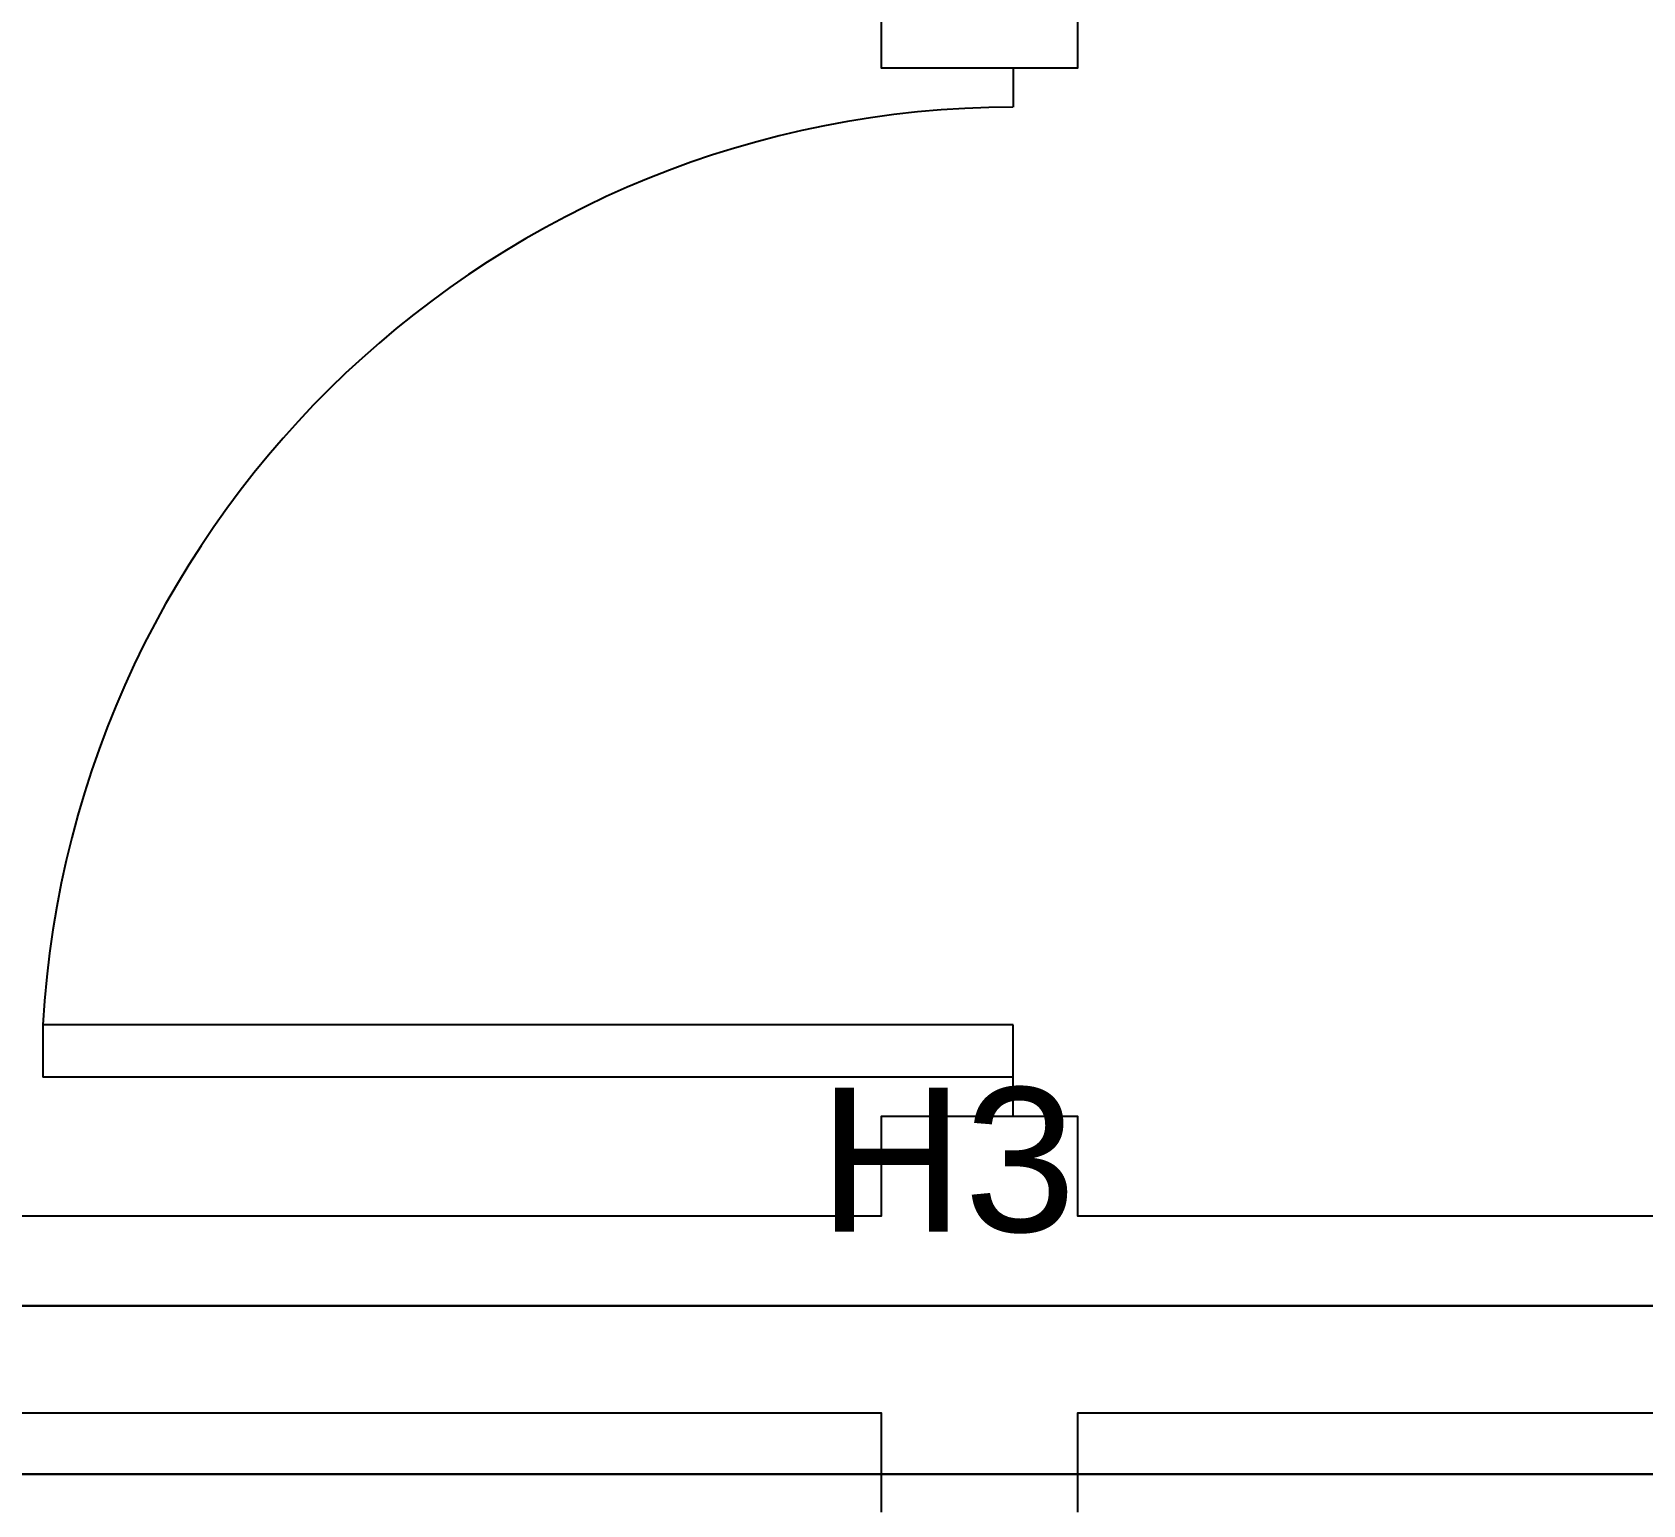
# Model space of a CAD drawing. Header units: millimetres. Extents: x 40 to 499, y -93 to 187.
# Drawn here: x 179.146 to 181.603, y 2.846 to 5.093 of the extents above; entities that cross this region are included whole.
import ezdxf

# ---------------------------------------------------------------- set-up
doc = ezdxf.new("R2010")
doc.units = ezdxf.units.MM
doc.header["$MEASUREMENT"] = 0
doc.layers.add('DI-Detalhes', color=1, linetype='Continuous', lineweight=30)
doc.layers.add('Textos', color=7, linetype='Continuous', lineweight=5)
doc.layers.add('PROIEZIONI_finissime', color=251, linetype='Continuous')
doc.styles.add('Arial', font='arial.ttf')

msp = doc.modelspace()

# ---------------------------------------------------------------- linework, layer by layer
msp.add_circle((169.9457, 37.0375), 130.1832)
at = {"layer": 'DI-Detalhes', "color": 6}
for points in [[(176.8138, 10.803), (184.2711, 10.803), (184.2711, 3.1499), (176.8138, 3.1499), (176.8138, 10.803)], [(176.535, 2.8929), (184.536, 2.8929), (184.536, -3.9327), (176.535, -3.9327), (176.535, 2.8929)]]:
    msp.add_lwpolyline(points, dxfattribs=at)
at = {"layer": 'PROIEZIONI_finissime'}
for p, q in [((180.6426, 5.0386), (180.6426, 4.9786)), ((180.6426, 3.5786), (179.1626, 3.5786)), ((179.1626, 3.5786), (179.1626, 3.4986)), ((180.6426, 3.4386), (180.6426, 3.5786)), ((180.6426, 3.4986), (179.1626, 3.4986))]:
    msp.add_line(p, q, dxfattribs=at)
for points in [[(184.0417, 2.7726), (184.0417, 3.5011), (183.7417, 3.5011), (183.7417, 3.2869), (180.7416, 3.2869), (180.7417, 3.4386), (180.4416, 3.4386), (180.4416, 3.2869), (177.442, 3.2869), (177.4417, 5.4869), (180.4416, 5.4869), (180.4416, 5.0386), (180.7417, 5.0387), (180.7426, 5.8459), (180.4416, 5.8459), (180.4416, 5.6869), (177.4417, 5.6865), (177.4414, 7.8869), (180.4416, 7.8869), (180.4416, 7.4459), (180.7415, 7.4459), (180.7414, 8.2459)], [(177.4417, 0.7869), (177.442, 2.9869), (180.4416, 2.9869), (180.4416, 2.8351)], [(180.7416, 2.8351), (180.7416, 2.9869), (183.7417, 2.9869), (183.7417, 2.7727)]]:
    msp.add_lwpolyline(points, dxfattribs=at)
msp.add_arc((180.6442, 3.4946), 1.4841, 90.065, 176.7527, dxfattribs=at)

# ---------------------------------------------------------------- texts
at = {"layer": 'Textos', "insert": (180.5424, 3.2599), "char_height": 0.22, "width": 0.785762, "attachment_point": 8, "line_spacing_factor": 0.6, "style": 'Arial'}
msp.add_mtext('H3', dxfattribs=at)

doc.saveas('drawing.dxf')
